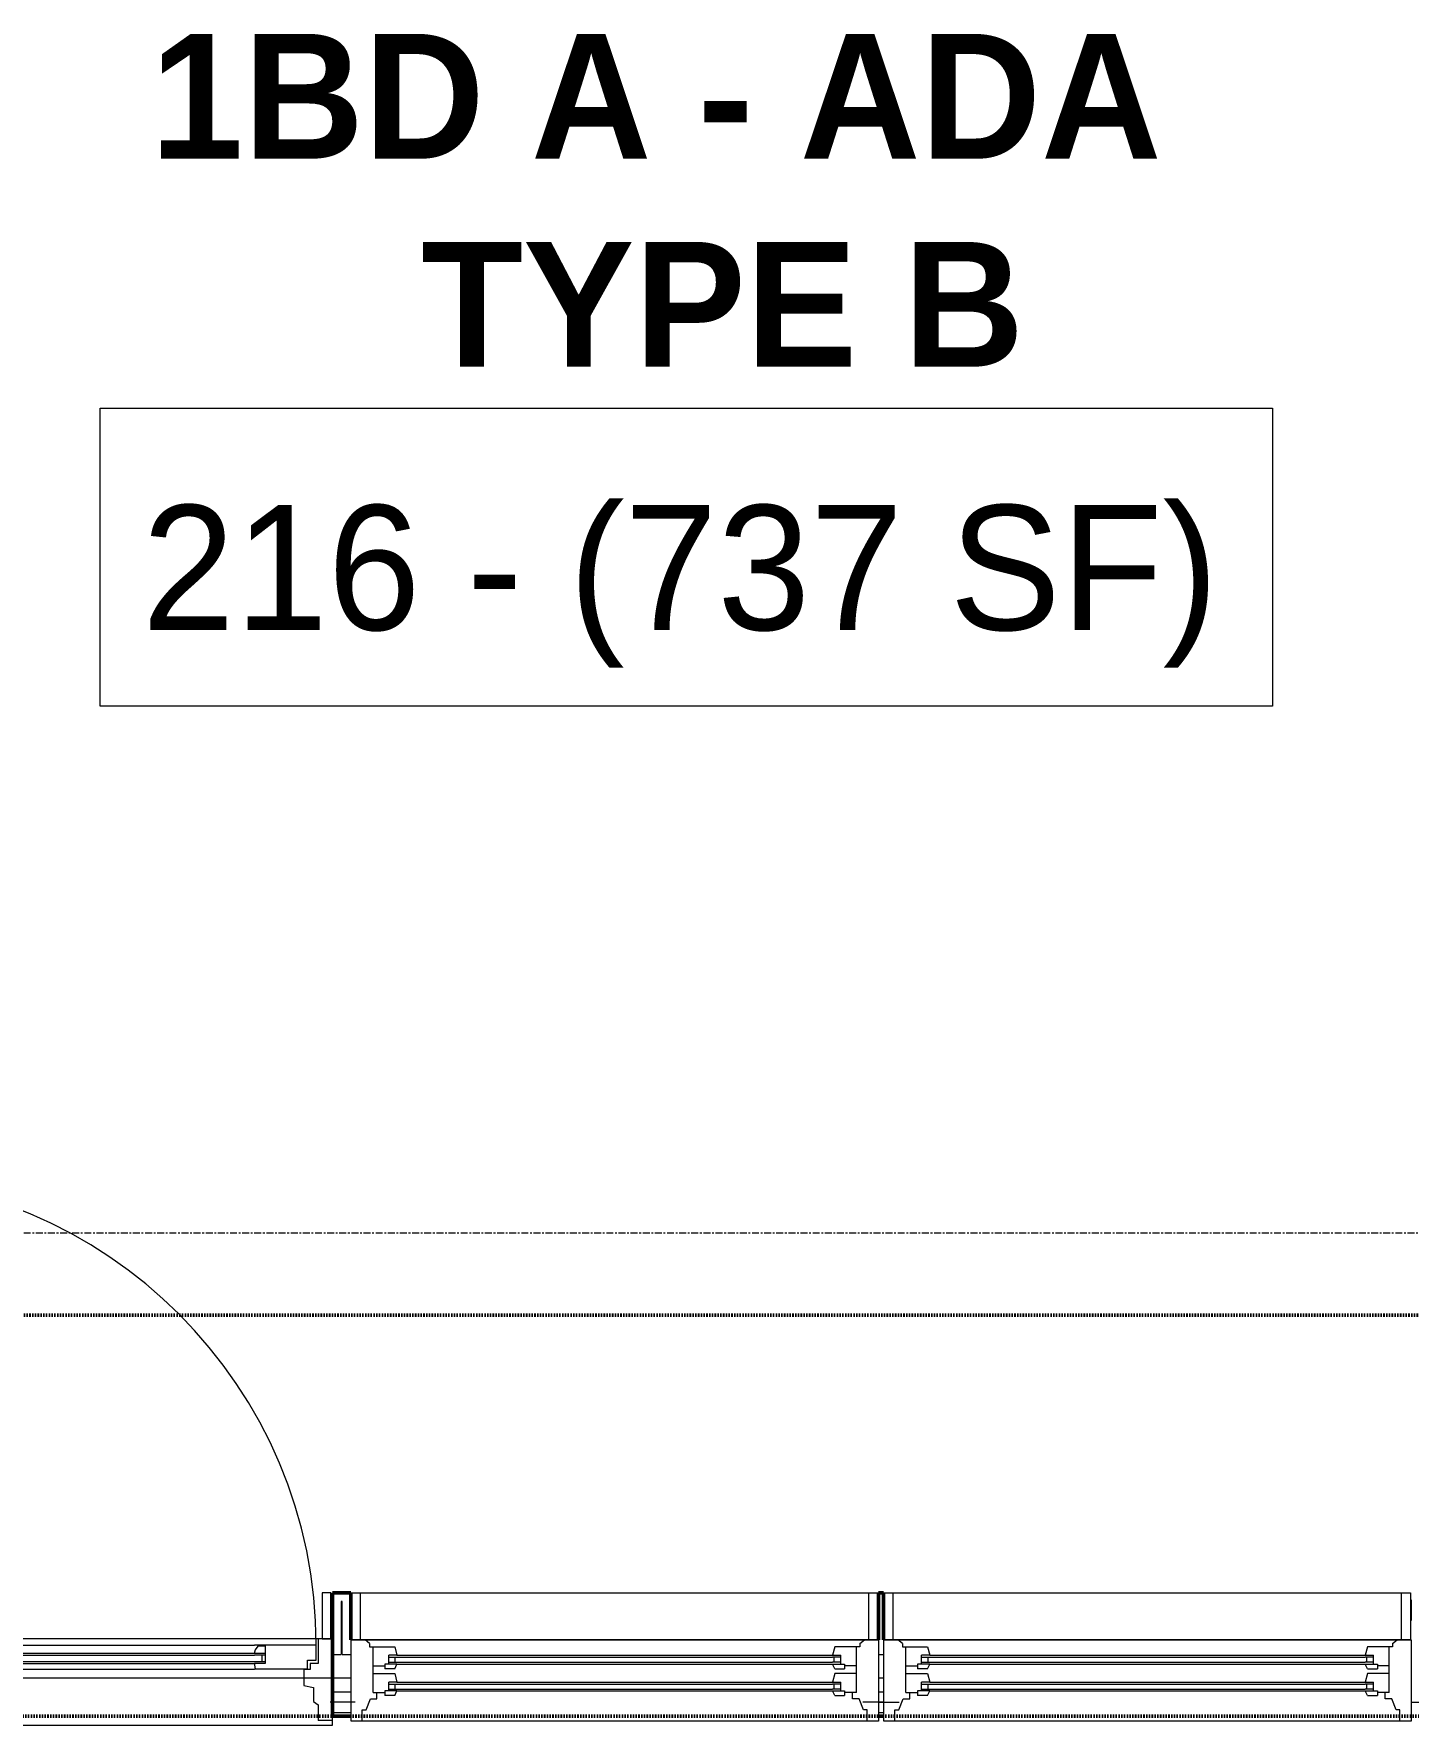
# Model space of a CAD drawing. Header units: inches. Extents: x -4235 to -464, y 9767 to 12344.
# Drawn here: x -3044.6 to -2945.5, y 11246.7 to 11368.6 of the extents above; entities that cross this region are included whole.
import ezdxf

# ---------------------------------------------------------------- set-up
doc = ezdxf.new("R2010")
doc.units = ezdxf.units.IN
doc.header["$MEASUREMENT"] = 0
doc.linetypes.add('Dash 1_16_', pattern=[0.125, 0.0625, -0.0625])
doc.linetypes.add('Grid Line 1_2_', pattern=[0.875, 0.5, -0.125, 0.125, -0.125])
for name, color, linetype, lineweight in [('A-AREA-IDEN', 2, 'Continuous', 9), ('A-DOOR-4', 31, 'Continuous', 9), ('A-DOOR-5', 31, 'Continuous', 20), ('A-DOOR-FRAM', 31, 'Continuous', 20), ('A-DOOR-FRAM-2', 31, 'Continuous', 9), ('A-DOOR-GLAZ', 31, 'Continuous', 9), ('A-FLOR-4', 192, 'Continuous', 9), ('A-GLAZ-1', 151, 'Continuous', 9), ('A-GLAZ-2', 151, 'Continuous', 20), ('A-WALL', 113, 'Continuous', 13), ('A-WALL-6', 113, 'Continuous', 9), ('A-WALL-7', 113, 'Continuous', 50), ('C-PROP-LINE-1', 91, 'Dash 1_16_', 50), ('S-GRID-1', 1, 'Grid Line 1_2_', 9)]:
    doc.layers.add(name, color=color, linetype=linetype, lineweight=lineweight)
doc.styles.add('Century Gothic', font='ufonts.com_century-gothic.ttf', dxfattribs={"height": 9})
doc.styles.add('Century Gothic_B', font='GOTHICB.TTF', dxfattribs={"height": 9})

# ---------------------------------------------------------------- blocks, each defined once
blk = doc.blocks.new('Door-Inswing-Andersen-400_Series-Single - 3_ 0-1_8_ x custom height - 2ND FLOOR-2896085-BACKGROUND - 2ND FLOOR')
at = {"layer": 'A-DOOR-4'}
blk.add_line((16.87, -0.66), (16.87, -34.41), dxfattribs=at)
blk.add_arc((16.87, -0.66), 33.75, 180, 270, dxfattribs=at)
at = {"layer": 'A-DOOR-5'}
for p, q in [((-16.26, 0.42), (-16.87, 0.41)), ((-16.87, 0.41), (-16.87, -0.66)), ((-16.26, 1.06), (-16.26, 0.42)), ((-16.26, 1.06), (-12.44, 1.06)), ((-13.19, 0.66), (-12.44, 0.66)), ((-13.19, -0.66), (-13.19, 0.66)), ((-12.44, 0.75), (-12.47, 1.06)), ((12.44, 1.06), (-12.44, 1.06)), ((-12.44, 0.66), (-12.44, 0.75)), ((16.26, 1.06), (12.44, 1.06)), ((12.44, 0.75), (12.47, 1.06)), ((12.44, 0.66), (12.44, 0.75)), ((13.19, 0.66), (12.44, 0.66)), ((13.19, -0.66), (13.19, 0.66)), ((16.26, 1.06), (16.26, 0.42)), ((16.26, 0.42), (16.87, 0.41)), ((16.87, 0.41), (16.87, -0.66)), ((-16.87, -0.66), (-12.44, -0.66)), ((-12.44, -0.09), (-13.19, -0.09)), ((-13.19, -0.59), (-12.67, -0.59)), ((-13.19, -0.66), (-13.19, -0.59)), ((-12.67, -0.59), (-12.47, -0.34)), ((-12.47, -0.34), (-12.44, -0.16)), ((-12.44, -0.16), (-12.44, -0.09)), ((12.44, -0.66), (-12.44, -0.66)), ((12.44, -0.09), (13.19, -0.09)), ((12.44, -0.16), (12.44, -0.09)), ((12.47, -0.34), (12.44, -0.16)), ((16.87, -0.66), (12.44, -0.66)), ((12.67, -0.59), (12.47, -0.34)), ((13.19, -0.59), (12.67, -0.59)), ((13.19, -0.66), (13.19, -0.59))]:
    blk.add_line(p, q, dxfattribs=at)
at = {"layer": 'A-DOOR-FRAM'}
for p, q in [((18.06, 5.09), (-18.06, 5.09)), ((-18.06, 5.09), (-18.06, 4.44)), ((18.06, 4.44), (18.06, 5.09)), ((-18.06, 4.75), (-18.06, -1.13)), ((-18.06, 4.75), (-17.03, 4.75)), ((-18.06, 4.44), (-18.06, -1.13)), ((-17.03, 3.63), (-17.03, 4.75)), ((17.03, 3.63), (17.03, 4.75)), ((18.06, 4.75), (17.03, 4.75)), ((18.06, 4.75), (18.06, -1.13)), ((18.06, -1.13), (18.06, 4.44)), ((-19.69, 3.44), (-18.06, 3.44)), ((-16.69, 3.39), (-17.03, 3.63)), ((-16.69, 2.39), (-16.69, 3.39)), ((16.69, 3.39), (17.03, 3.63)), ((16.69, 2.39), (16.69, 3.39)), ((19.69, 3.44), (18.06, 3.44)), ((-16, 2.23), (-16.69, 2.39)), ((-16, 1.09), (-16, 2.23)), ((16, 2.23), (16.69, 2.39)), ((16, 1.09), (16, 2.23)), ((-17.03, 0.66), (-16.45, 0.66)), ((-17.03, -1.13), (-17.03, 0.66)), ((-16.45, 0.66), (-16.45, 1.09)), ((-16.45, 1.09), (-16, 1.09)), ((16.45, 1.09), (16, 1.09)), ((16.45, 0.66), (16.45, 1.09)), ((17.03, 0.66), (16.45, 0.66)), ((17.03, -1.13), (17.03, 0.66)), ((-17.69, -1.13), (-18.06, -1.13)), ((-18.06, -1.13), (-17.94, -1.13)), ((-18.06, -1.13), (-17.03, -1.13)), ((-17.31, -1.13), (17.31, -1.13)), ((18.06, -1.13), (17.03, -1.13)), ((17.94, -1.13), (18.06, -1.13))]:
    blk.add_line(p, q, dxfattribs=at)
at = {"layer": 'A-DOOR-FRAM-2'}
for p, q in [((-17.31, -1.13), (-17.94, -1.13)), ((-17.94, -1.13), (-17.94, -4.44)), ((-17.31, -4.44), (-17.31, -1.13)), ((17.94, -1.13), (17.31, -1.13)), ((17.31, -1.13), (17.31, -4.44)), ((17.94, -4.44), (17.94, -1.13)), ((-17.94, -4.44), (-17.31, -4.44)), ((17.31, -4.44), (17.94, -4.44))]:
    blk.add_line(p, q, dxfattribs=at)
at = {"layer": 'A-DOOR-GLAZ'}
for p, q in [((-12.44, 0.5), (-13.19, 0.5)), ((-13.19, 0.06), (-12.44, 0.06)), ((-12.98, 0.5), (-12.98, 0.06)), ((12.44, 0.66), (-12.44, 0.66)), ((12.44, 0.5), (-12.44, 0.5)), ((12.44, 0.06), (-12.44, 0.06)), ((12.44, 0.5), (13.19, 0.5)), ((13.19, 0.06), (12.44, 0.06)), ((12.98, 0.5), (12.98, 0.06)), ((12.44, -0.09), (-12.44, -0.09))]:
    blk.add_line(p, q, dxfattribs=at)
blk = doc.blocks.new('Window-Double_Hung-Andersen-400_Series-Tilt_Wash - DOUBLE HUNG - REVERSE COTTAGE - 2ND FLOOR-2888466-BACKGROUND - 2ND FLOOR')
at = {"layer": 'A-GLAZ-1'}
for p, q in [((-19.01, 2.44), (-19.01, 3.94)), ((-19.01, 3.94), (-18.95, 3.94)), ((-18.95, 4.44), (18.95, 4.44)), ((-18.95, 1.06), (-18.95, 4.44)), ((-18.32, 1.06), (-18.32, 4.44)), ((18.32, 1.06), (18.32, 4.44)), ((18.95, 4.44), (18.95, 1.06)), ((18.95, 3.94), (19.01, 3.94)), ((19.01, 3.94), (19.01, 2.44)), ((-18.95, 2.44), (-19.01, 2.44)), ((19.01, 2.44), (18.95, 2.44)), ((18.95, 1.06), (-18.95, 1.06)), ((-16.29, -0.19), (-15.7, -0.19)), ((-16.29, -0.56), (-15.7, -0.56)), ((-15.82, -0.56), (-15.82, -0.19)), ((-15.7, -0.06), (15.7, -0.06)), ((-15.7, -0.19), (15.7, -0.19)), ((-15.7, -0.56), (15.7, -0.56)), ((-15.7, -0.69), (15.7, -0.69)), ((16.29, -0.19), (15.7, -0.19)), ((16.29, -0.56), (15.7, -0.56)), ((15.82, -0.56), (15.82, -0.19)), ((-16.29, -2.13), (-15.7, -2.13)), ((-15.82, -2.5), (-15.82, -2.13)), ((-15.7, -2), (15.7, -2)), ((-15.7, -2.13), (15.7, -2.13)), ((16.29, -2.13), (15.7, -2.13)), ((15.82, -2.5), (15.82, -2.13)), ((-16.29, -2.5), (-15.7, -2.5)), ((-15.7, -2.5), (15.7, -2.5)), ((-15.7, -2.63), (15.7, -2.63)), ((16.29, -2.5), (15.7, -2.5))]:
    blk.add_line(p, q, dxfattribs=at)
at = {"layer": 'A-GLAZ-2'}
for p, q in [((-19.01, 1.06), (19.01, 1.06)), ((-19.01, -4.81), (-19.01, 1.06)), ((-17.67, 0.78), (-18, 1.06)), ((-17.67, 0.78), (-17.67, 0.56)), ((-17.67, 0.56), (-15.86, 0.56)), ((-17.42, -2.75), (-17.42, 0.56)), ((-15.86, 0.56), (-15.7, -0.06)), ((15.86, 0.56), (15.7, -0.06)), ((17.67, 0.56), (15.86, 0.56)), ((17.42, -2.75), (17.42, 0.56)), ((17.67, 0.78), (18, 1.06)), ((17.67, 0.78), (17.67, 0.56)), ((19.01, 1.06), (19.01, -4.81)), ((-17.42, -0.81), (-16.57, -0.81)), ((-16.57, -0.69), (-16.57, -1.03)), ((-15.7, -0.69), (-16.57, -0.69)), ((-15.86, -1.03), (-16.57, -1.03)), ((-16.29, -0.69), (-16.29, -0.06)), ((-15.7, -0.06), (-16.29, -0.06)), ((-15.86, -1.03), (-15.7, -0.69)), ((15.7, -0.06), (16.29, -0.06)), ((15.86, -1.03), (15.7, -0.69)), ((15.7, -0.69), (16.57, -0.69)), ((15.86, -1.03), (16.57, -1.03)), ((16.29, -0.69), (16.29, -0.06)), ((16.57, -0.69), (16.57, -1.03)), ((17.42, -0.81), (16.57, -0.81)), ((-17.42, -1.37), (-15.86, -1.37)), ((-16.29, -2.63), (-16.29, -2)), ((-15.7, -2), (-16.29, -2)), ((-15.86, -1.37), (-15.7, -2)), ((15.86, -1.37), (15.7, -2)), ((15.7, -2), (16.29, -2)), ((17.42, -1.37), (15.86, -1.37)), ((16.29, -2.63), (16.29, -2)), ((-19.01, -3.44), (-20.51, -3.44)), ((-17.92, -4), (-17.61, -3.19)), ((-17.61, -3.19), (-17.14, -3.19)), ((-17.42, -2.75), (-16.57, -2.75)), ((-17.14, -3.19), (-17.14, -2.75)), ((-16.57, -2.63), (-16.57, -2.97)), ((-15.7, -2.63), (-16.57, -2.63)), ((-15.86, -2.97), (-16.57, -2.97)), ((-15.86, -2.97), (-15.7, -2.63)), ((15.86, -2.97), (15.7, -2.63)), ((15.7, -2.63), (16.57, -2.63)), ((15.86, -2.97), (16.57, -2.97)), ((16.57, -2.63), (16.57, -2.97)), ((17.42, -2.75), (16.57, -2.75)), ((17.14, -3.19), (17.14, -2.75)), ((17.61, -3.19), (17.14, -3.19)), ((17.92, -4), (17.61, -3.19)), ((19.01, -3.44), (20.51, -3.44)), ((19.01, -4.81), (-19.01, -4.81)), ((-18.2, -4), (-17.92, -4)), ((-18.2, -4.81), (-18.2, -4)), ((18.2, -4), (17.92, -4)), ((18.2, -4.81), (18.2, -4))]:
    blk.add_line(p, q, dxfattribs=at)
blk = doc.blocks.new('Family - ___-2835860-BACKGROUND - 2ND FLOOR')
at = {"layer": 'C-PROP-LINE-1'}
blk.add_line((-2067.92, 11247.39), (-3401.42, 11247.39), dxfattribs=at)
blk = doc.blocks.new('Family - ___-2835903-BACKGROUND - 2ND FLOOR')
at = {"layer": 'C-PROP-LINE-1'}
blk.add_line((-2096.82, 11276.29), (-3400.92, 11276.29), dxfattribs=at)
blk = doc.blocks.new('Family - ___-2835932-BACKGROUND - 2ND FLOOR')
at = {"layer": 'C-PROP-LINE-1'}
blk.add_line((-2067.92, 11247.39), (-3401.42, 11247.39), dxfattribs=at)

msp = doc.modelspace()

# ---------------------------------------------------------------- linework, layer by layer
at = {"layer": 'A-AREA-IDEN', "flags": 128}
msp.add_lwpolyline([(-3039.8, 11341.67), (-2955.3, 11341.67), (-2955.3, 11320.17), (-3039.8, 11320.17)], close=True, dxfattribs=at)
at = {"layer": 'A-FLOR-4'}
msp.add_line((-3059.19, 11250.14), (-3023.06, 11250.14), dxfattribs=at)
at = {"layer": 'A-WALL'}
for p, q in [((-3022.44, 11255.64), (-3022.44, 11251.83)), ((-3022.36, 11255.64), (-3022.44, 11255.64)), ((-3022.36, 11251.83), (-3022.36, 11255.64)), ((-3023.06, 11251.83), (-3022.44, 11251.83)), ((-3022.36, 11251.83), (-3021.74, 11251.83)), ((-2983.71, 11251.83), (-2983.34, 11251.83)), ((-3023.06, 11250.14), (-3021.74, 11250.14)), ((-2983.71, 11250.14), (-2983.34, 11250.14)), ((-3023.06, 11249.14), (-3021.74, 11249.14)), ((-2983.71, 11249.14), (-2983.34, 11249.14)), ((-3023.06, 11247.64), (-3021.74, 11247.64)), ((-2983.71, 11247.64), (-2983.34, 11247.64))]:
    msp.add_line(p, q, dxfattribs=at)
at = {"layer": 'A-WALL-6'}
for p, q in [((-3021.74, 11256.26), (-3021.67, 11256.26)), ((-2983.77, 11256.26), (-2983.71, 11256.26)), ((-2983.34, 11256.26), (-2983.27, 11256.26))]:
    msp.add_line(p, q, dxfattribs=at)
at = {"layer": 'A-WALL-7'}
for p, q in [((-3021.74, 11256.26), (-3023.06, 11256.26)), ((-3023.06, 11256.26), (-3023.06, 11247.39)), ((-3021.74, 11252.89), (-3021.74, 11256.26)), ((-2983.34, 11256.26), (-2983.71, 11256.26)), ((-2983.71, 11256.26), (-2983.71, 11252.89)), ((-2983.34, 11252.89), (-2983.34, 11256.26)), ((-3023.06, 11247.39), (-3021.74, 11247.39)), ((-2983.71, 11247.39), (-2983.34, 11247.39))]:
    msp.add_line(p, q, dxfattribs=at)
at = {"layer": 'S-GRID-1'}
msp.add_line((-464.45, 11282.19), (-4185.7, 11282.19), dxfattribs=at)

# ---------------------------------------------------------------- block references
at = {"layer": 'A-DOOR-4', "rotation": 180}
msp.add_blockref('Door-Inswing-Andersen-400_Series-Single - 3_ 0-1_8_ x custom height - 2ND FLOOR-2896085-BACKGROUND - 2ND FLOOR', (-3041.12, 11251.83), dxfattribs=at)
at = {"layer": 'A-GLAZ-1'}
for p in [(-3002.72, 11251.83), (-2964.32, 11251.83)]:
    msp.add_blockref('Window-Double_Hung-Andersen-400_Series-Tilt_Wash - DOUBLE HUNG - REVERSE COTTAGE - 2ND FLOOR-2888466-BACKGROUND - 2ND FLOOR', p, dxfattribs=at)
at = {"layer": 'C-PROP-LINE-1'}
for name in ['Family - ___-2835860-BACKGROUND - 2ND FLOOR', 'Family - ___-2835932-BACKGROUND - 2ND FLOOR', 'Family - ___-2835903-BACKGROUND - 2ND FLOOR']:
    msp.add_blockref(name, (0, 0), dxfattribs=at)

# ---------------------------------------------------------------- texts
at = {"layer": 'A-AREA-IDEN', "char_height": 9, "attachment_point": 1}
for s, insert, width, style in [('1BD A - ADA', (-3036.18, 11368.64), 93.324, 'Century Gothic_B'), ('TYPE B', (-3016.68, 11353.64), 46.359, 'Century Gothic_B'), ('216 - (737 SF)', (-3036.8, 11334.67), 94.839, 'Century Gothic')]:
    msp.add_mtext(s, dxfattribs=dict(at, insert=insert, width=width, style=style))

doc.saveas('drawing.dxf')
